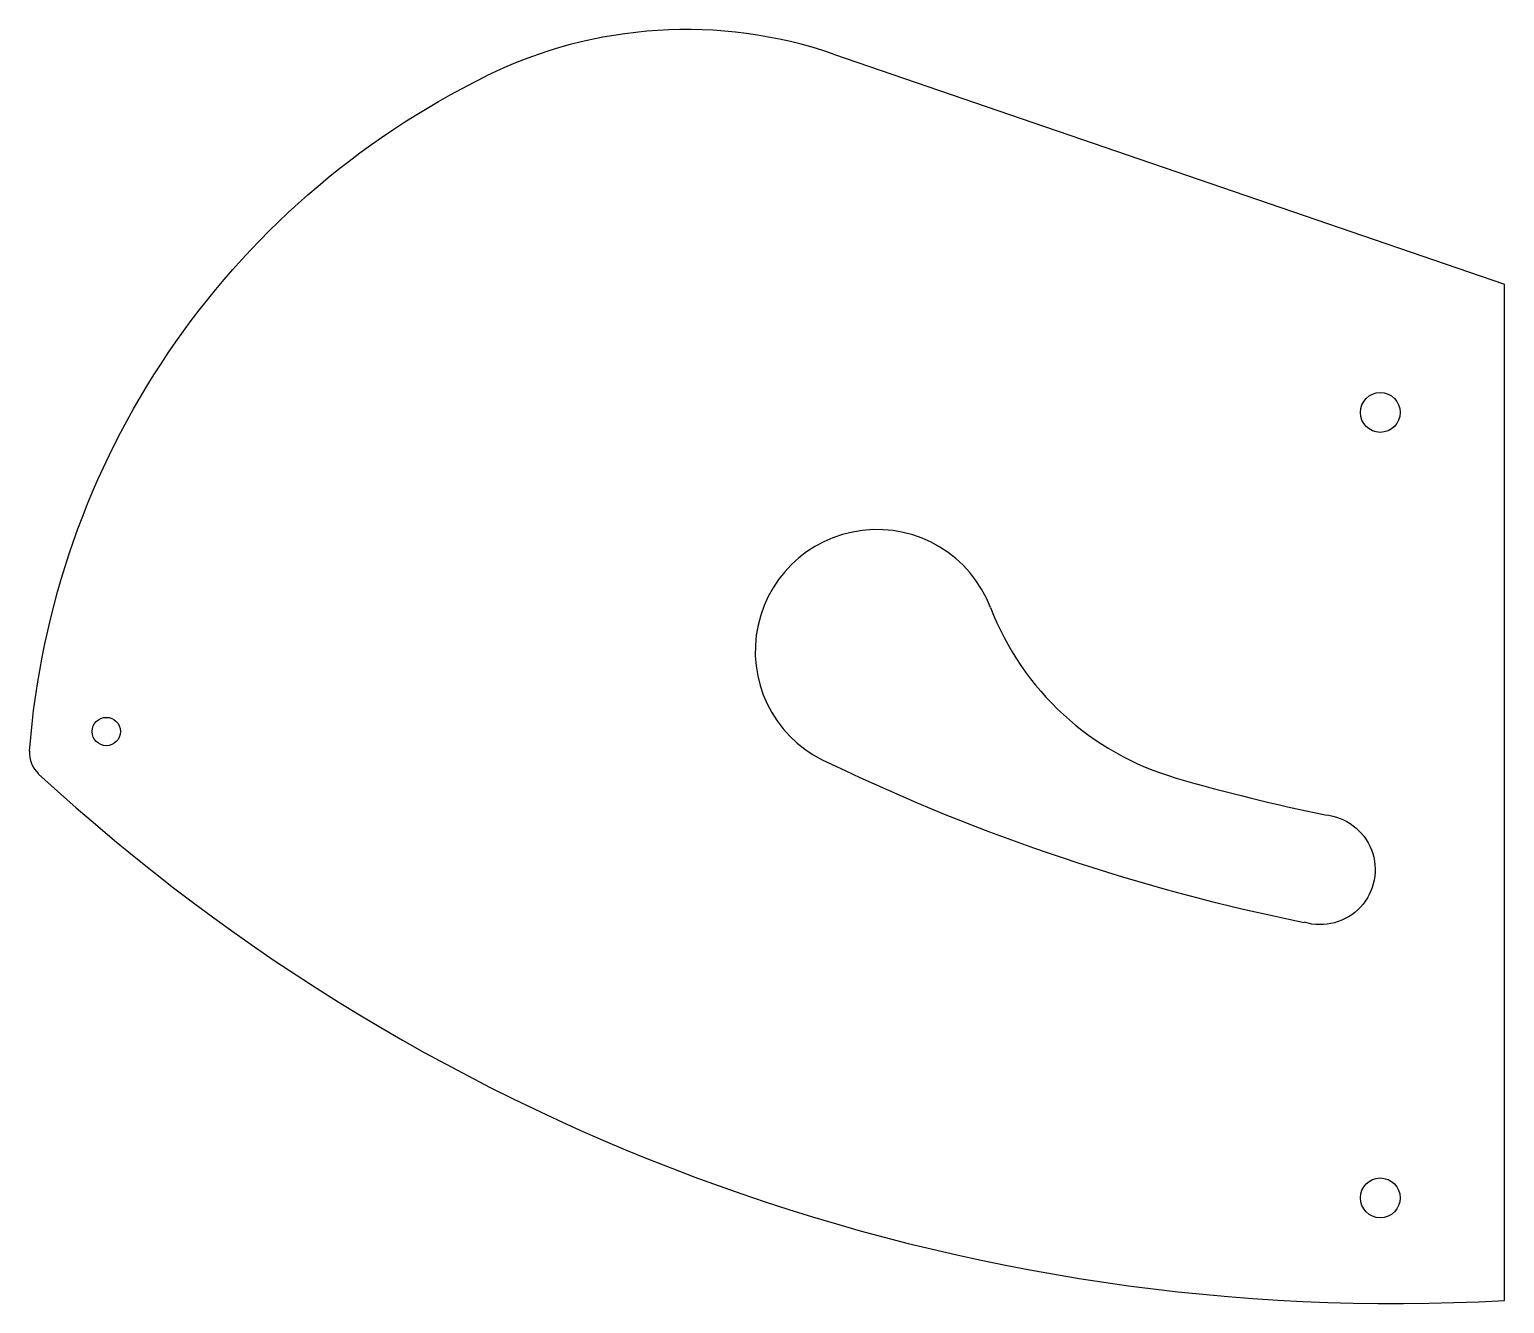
# Model space of a CAD drawing. Header units: millimetres. Extents: x 3007 to 3267, y 963 to 1188.
import ezdxf

# ---------------------------------------------------------------- set-up
doc = ezdxf.new("R2010")
doc.units = ezdxf.units.MM

msp = doc.modelspace()

# ---------------------------------------------------------------- linework, layer by layer
at = {"extrusion": (-1e-16, 0, -1)}
msp.add_line((3148.51, 1183.33, 261.69), (3266.78, 1142.78, 261.69), dxfattribs=at)
msp.add_line((3266.78, 963.56, 261.69), (3266.78, 1142.78, 261.69))
for centre, radius in [((3244.88, 1120.13, 261.69), 3.51), ((3020.28, 1063.88, 261.69), 2.5), ((3244.88, 981.66, 261.69), 3.51)]:
    msp.add_circle(centre, radius)
for centre, radius, start, end in [((3122.56, 1107.65, 261.69), 80, 71.0754, 116.1541), ((3156.14, 1078.04, 261.69), 21.45, 21.0412, 248.1506), ((3222.83, 1103.7, 261.69), 50, 201.0412, 253.8493), ((3011.75, 1060.07, 261.69), 5, 175.676, 227.3518), ((3247.51, 1316.03, 261.69), 353, 227.3518, 273.1289), ((3301.61, 1378.24, 261.69), 355, 244.3877, 258.608), ((3303.45, 1382.08, 261.69), 339.83, 253.8493, 258.4051)]:
    msp.add_arc(centre, radius, start, end)
for centre, radius, start, end in [((-3151.1, 1049.53, -261.69), 144.75, 4.324, 63.8459), ((-3234.28, 1039.53, -261.69), 9.7, 95.1099, 286.7037)]:
    msp.add_arc(centre, radius, start, end, dxfattribs=at)

doc.saveas('drawing.dxf')
